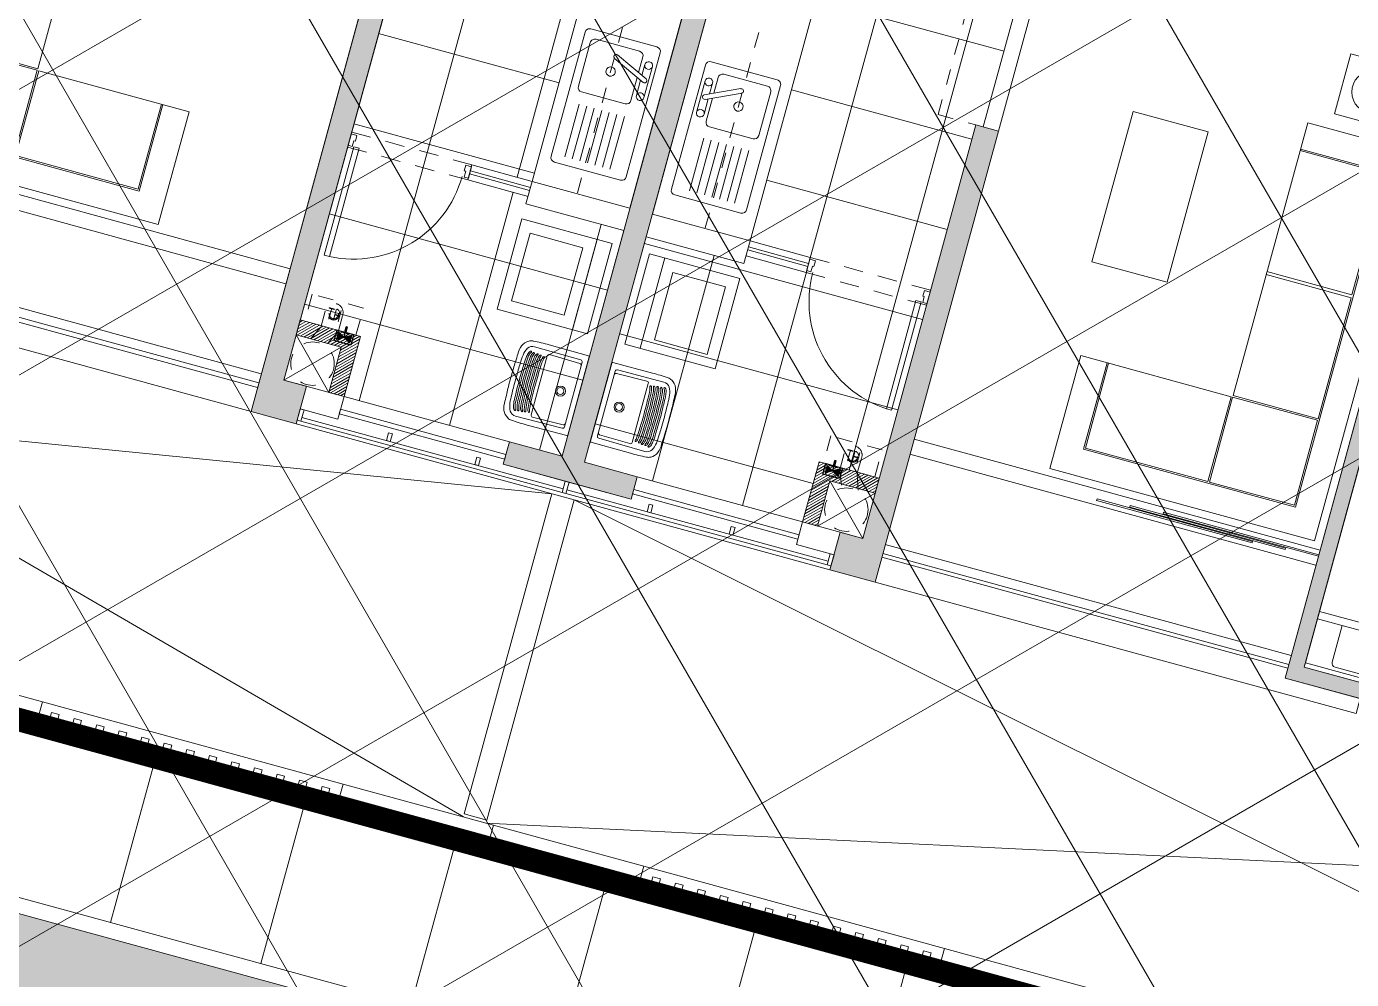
# Model space of a CAD drawing. Header units: inches. Extents: x 0 to 766, y -245 to 236.
# Drawn here: x 220.03 to 228.53, y 25.47 to 31.59 of the extents above; entities that cross this region are included whole.
import ezdxf
from ezdxf.enums import TextEntityAlignment as Align

# ---------------------------------------------------------------- set-up
doc = ezdxf.new("R2010")
doc.units = ezdxf.units.IN
doc.header["$MEASUREMENT"] = 0
for name, pattern in [('ACAD_ISO13W100', [36, 12, -3, 12, -3, 0, -3, 0, -3]), ('CONTINUA', [0]), ('DASHED2', [0.375, 0.25, -0.125]), ('HIDDEN2', [0.1875, 0.125, -0.0625])]:
    doc.linetypes.add(name, pattern=pattern)
for name, color, linetype, lineweight in [('A-PLACAS', 251, 'Continuous', 9), ('BARANDAS', 251, 'Continuous', 9), ('CELOSIA', 251, 'Continuous', 9), ('COC-LAV', 251, 'Continuous', 9), ('DLP_ETAPAS', 251, 'Continuous', 9), ('DLP_HATCH', 251, 'Continuous', 9), ('Gas', 251, 'G_Larga', 9), ('HATCH', 251, 'Continuous', 9), ('MOBILIARIO', 251, 'Continuous', 9), ('MURO-BAJO', 251, 'Continuous', 9), ('MUROS', 251, 'Continuous', 9), ('PROYECCION', 251, 'DASHED2', 9), ('PROYECCIONES', 251, 'HIDDEN2', 9), ('PUERTAS', 251, 'Continuous', 9), ('TEXTO-INDICACIONES', 251, 'Continuous', 9), ('VEGETACION', 251, 'Continuous', 9), ('VIDRIOS', 251, 'Continuous', 9)]:
    doc.layers.add(name, color=color, linetype=linetype, lineweight=lineweight)
doc.styles.add('AREAS', font='ARIALN.TTF', dxfattribs={"width": 0.8})
doc.styles.get("Standard").update_dxf_attribs({"font": 'arial.ttf'})
doc.linetypes.add('G_Larga', pattern='A,2,-0.01,["G",Standard,S=0.1,R=0,X=0,Y=-0.05],-0.1', length=2.11)

# ---------------------------------------------------------------- blocks, each defined once
blk = doc.blocks.new('CERCO_TORRE-A_01_PISO-2')
at = {"layer": 'VEGETACION'}
h = blk.add_hatch(dxfattribs=at)
h.set_pattern_fill('AR-SAND', color=256, scale=0.001)
h.set_pattern_definition([(37.5, (0, 0), (-0.00160003, 0.048941324), [0, -0.038608, 0, -0.04318, 0, -0.041275]), (7.5, (0, 0), (0.04495233, 0.07168251), [0, -0.020828, 0, -0.034798, 0, -0.013335]), (327.5, (-0.03124, 0), (0.079099237, 0.00014372), [0, -0.0127, 0, -0.04572, 0, -0.05969]), (317.5, (-0.03124, 0), (0.076355645, 0.02229293), [0, -0.00635, 0, -0.029972, 0, -0.03429])])
edge = h.paths.add_edge_path()
edge.add_arc((-49.3924, 17.9199), 1.5, 124.78224, 214.78224)
edge.add_line((-50.6244, 17.0642), (-38.4195, -0.5079))
edge.add_line((-38.4195, -0.5079), (-37.1875, 0.3478))
edge.add_line((-37.1875, 0.3478), (-50.2481, 19.1518))
at = {"layer": 'BARANDAS', "elevation": 0}
for points in [[(-43.2618, 11.3722), (-43.3029, 11.3437), (-43.2744, 11.3026), (-43.2333, 11.3311)], [(-43.1762, 11.249), (-43.2173, 11.2205), (-43.1888, 11.1794), (-43.1477, 11.2079)], [(-43.0907, 11.1258), (-43.1317, 11.0973), (-43.1032, 11.0562), (-43.0622, 11.0847)], [(-43.0051, 11.0026), (-43.0462, 10.9741), (-43.0177, 10.933), (-42.9766, 10.9615)], [(-42.9195, 10.8794), (-42.9606, 10.8509), (-42.9321, 10.8098), (-42.891, 10.8383)], [(-42.834, 10.7562), (-42.875, 10.7277), (-42.8465, 10.6866), (-42.8054, 10.7151)], [(-42.7484, 10.633), (-42.7895, 10.6045), (-42.7609, 10.5634), (-42.7199, 10.5919)], [(-42.6628, 10.5098), (-42.7039, 10.4813), (-42.6754, 10.4402), (-42.6343, 10.4687)], [(-42.5773, 10.3866), (-42.6183, 10.3581), (-42.5898, 10.317), (-42.5487, 10.3455)], [(-42.4917, 10.2634), (-42.5328, 10.2349), (-42.5042, 10.1938), (-42.4632, 10.2223)], [(-42.4061, 10.1402), (-42.4472, 10.1117), (-42.4187, 10.0706), (-42.3776, 10.0991)], [(-42.3206, 10.017), (-42.3616, 9.9885), (-42.3331, 9.9474), (-42.292, 9.9759)], [(-42.235, 9.8938), (-42.276, 9.8653), (-42.2475, 9.8242), (-42.2065, 9.8527)], [(-40.98, 8.0869), (-41.021, 8.0584), (-40.9925, 8.0173), (-40.9515, 8.0458)], [(-40.8944, 7.9637), (-40.9355, 7.9352), (-40.907, 7.8941), (-40.8659, 7.9226)], [(-40.8088, 7.8405), (-40.8499, 7.812), (-40.8214, 7.7709), (-40.7803, 7.7994)], [(-40.7233, 7.7173), (-40.7643, 7.6888), (-40.7358, 7.6477), (-40.6947, 7.6762)], [(-40.6377, 7.5941), (-40.6788, 7.5656), (-40.6502, 7.5245), (-40.6092, 7.553)], [(-40.5521, 7.4709), (-40.5932, 7.4424), (-40.5647, 7.4013), (-40.5236, 7.4298)], [(-40.4666, 7.3477), (-40.5076, 7.3192), (-40.4791, 7.2781), (-40.438, 7.3066)], [(-40.381, 7.2245), (-40.4221, 7.196), (-40.3935, 7.1549), (-40.3525, 7.1834)], [(-40.2954, 7.1013), (-40.3365, 7.0728), (-40.308, 7.0317), (-40.2669, 7.0602)], [(-40.2099, 6.9781), (-40.2509, 6.9496), (-40.2224, 6.9085), (-40.1813, 6.937)], [(-40.1243, 6.8549), (-40.1653, 6.8264), (-40.1368, 6.7853), (-40.0958, 6.8138)], [(-40.0387, 6.7317), (-40.0798, 6.7032), (-40.0513, 6.6621), (-40.0102, 6.6906)], [(-39.9531, 6.6085), (-39.9942, 6.58), (-39.9657, 6.5389), (-39.9246, 6.5674)]]:
    blk.add_lwpolyline(points, close=True, dxfattribs=at)
at = {"layer": 'MURO-BAJO', "color": 251}
for p, q in [((-43.2635, 11.4623, 0), (-42.1226, 9.8196, 0)), ((-43.3867, 11.3767, 0), (-42.2458, 9.7341, 0)), ((-40.9817, 8.177, 0), (-39.8408, 6.5343, 0)), ((-41.1049, 8.0914, 0), (-39.964, 6.4488, 0))]:
    blk.add_line(p, q, dxfattribs=at)
at = {"layer": 'MURO-BAJO', "color": 252}
for p, q in [((-43.8368, 10.0965, 0), (-42.9334, 10.724, 0)), ((-43.2664, 9.2752, 0), (-42.3629, 9.9027, 0)), ((-42.6959, 8.4538, 0), (-41.7925, 9.0813, 0)), ((-42.1255, 7.6325, 0), (-41.222, 8.26, 0)), ((-41.555, 6.8112, 0), (-40.6515, 7.4387, 0)), ((-40.9845, 5.9899, 0), (-40.0811, 6.6174, 0))]:
    blk.add_line(p, q, dxfattribs=at)
at = {"layer": 'MURO-BAJO', "color": 4, "elevation": 0}
blk.add_lwpolyline([(-50.2481, 19.1518), (-36.56, -0.5557), (-37.792, -1.4114, 0.245706), (-35.328, -2.7), (-35.328, -1.2), (3, -1.2)], format="xyb", dxfattribs=at)
at = {"layer": 'MURO-BAJO', "color": 252, "elevation": 0}
blk.add_lwpolyline([(-50.1659, 19.2089), (-36.4209, -0.5808), (-37.6514, -1.4355, 0.227495), (-35.428, -2.5983), (-35.428, -1.1), (3, -1.1)], format="xyb", dxfattribs=at)
at = {"layer": 'MUROS', "color": 251}
blk.add_line((-41.6753, 8.9128, 0), (-41.5522, 8.9983, 0), dxfattribs=at)
at = {"layer": 'MUROS', "color": 3, "elevation": 0}
for points in [[(-44.4045, 13.105), (-43.2635, 11.4623), (-43.3867, 11.3767), (-44.5277, 13.0194)], [(-42.1226, 9.8196), (-40.9817, 8.177), (-41.1049, 8.0914), (-42.2458, 9.7341)], [(-39.8408, 6.5343), (-38.6999, 4.8917), (-38.8231, 4.8061), (-39.964, 6.4488)]]:
    blk.add_lwpolyline(points, close=True, dxfattribs=at)
at = {"layer": 'MUROS', "color": 3}
blk.add_lwpolyline([(-39.8148, 10.2658), (-41.5643, 9.0508), (-41.6498, 9.174), (-39.9004, 10.389)], dxfattribs=at)
at = {"layer": 'PROYECCION', "linetype": 'Continuous', "ltscale": 0.5}
for p, q in [((-39.9004, 10.389), (-48.8826, 19.5524, 0)), ((-35.4065, 0.15, 0), (-39.8148, 10.2658)), ((-41.5807, 9.0394), (-33.952, 2.0001, 0))]:
    blk.add_line(p, q, dxfattribs=at)
blk.add_lwpolyline([(-45.6383, 21.8057), (-45.1658, 18.8465), (-41.6663, 9.1626)], dxfattribs=at)
blk = doc.blocks.new('P-80 MARCO 3.5x1.5')
at = {"layer": 'PUERTAS'}
for p, q in [((0.038, 0.0762), (0.038, 0.7962)), ((0.038, 0.7962), (0.073, 0.7962)), ((0.073, 0.7962), (0.073, 0.0762)), ((0.038, 0.0762), (0.073, 0.0762))]:
    blk.add_line(p, q, dxfattribs=at)
at = {"layer": 'PUERTAS', "linetype": 'Continuous'}
for p, q in [((0, 0), (0, 0.0762)), ((0, 0.0762), (0.028, 0.0762)), ((0, 0), (0.038, 0)), ((0.028, 0.0762), (0.028, 0.0382)), ((0.028, 0.0382), (0.038, 0.0382)), ((0.038, 0.0382), (0.038, 0)), ((0.762, 0.0382), (0.762, 0)), ((0.772, 0.0382), (0.762, 0.0382)), ((0.8, 0), (0.762, 0)), ((0.8, 0.0762), (0.772, 0.0762)), ((0.772, 0.0762), (0.772, 0.0382)), ((0.8, 0), (0.8, 0.0762))]:
    blk.add_line(p, q, dxfattribs=at)
at = {"layer": 'PUERTAS', "color": 7, "linetype": 'Continuous'}
blk.add_arc((0.0365, 0.0755), 0.7216, 0.05198, 87.09685, dxfattribs=at)
blk = doc.blocks.new('LAV_SEC')
at = {"layer": 'COC-LAV', "color": 7}
blk.add_line((0, -0.1), (-0.6, -0.1), dxfattribs=at)
at = {"layer": 'COC-LAV'}
blk.add_lwpolyline([(0, -0.6), (-0.6, -0.6), (-0.6, 0), (0, 0)], close=True, dxfattribs=at)
at = {"layer": 'COC-LAV', "color": 7}
blk.add_lwpolyline([(-0.075, -0.175), (-0.525, -0.175), (-0.525, -0.525), (-0.075, -0.525)], close=True, dxfattribs=at)
blk = doc.blocks.new('LAV. AMAZONAS')
at = {"layer": 'COC-LAV'}
for p, q in [((0.26, 0), (-0.26, 0)), ((-0.265, -0.005), (-0.2669, -0.2686)), ((-0.2271, -0.0469), (-0.2308, -0.3547)), ((0.2151, -0.035), (-0.2151, -0.035)), ((-0.208, -0.2488), (-0.2042, -0.0468)), ((0.208, -0.2488), (0.2042, -0.0468)), ((0.2271, -0.0469), (0.2308, -0.3547)), ((0.265, -0.005), (0.2669, -0.2686)), ((0, -0.261), (-0.196, -0.261)), ((0, -0.261), (0.196, -0.261))]:
    blk.add_line(p, q, dxfattribs=at)
at = {"layer": 'COC-LAV', "color": 7}
for points in [[(-0.0001, -0.334, -0.004924), (-0.06, -0.3335, -0.005443), (-0.1041, -0.3321, -0.041272), (-0.157, -0.329, -0.078711), (-0.1799, -0.3243, -0.062731), (-0.1859, -0.3211, -0.37117)], [(-0.0001, -0.345, -0.004924), (-0.06, -0.3445, -0.005443), (-0.1041, -0.3431, -0.041272), (-0.157, -0.34, -0.078711), (-0.1799, -0.3353, -0.054156), (-0.1851, -0.3326, -0.37117)], [(-0.0001, -0.321, -0.004924), (-0.06, -0.3205, -0.005443), (-0.1041, -0.3191, -0.041272), (-0.157, -0.316, -0.068069), (-0.1833, -0.3101, -0.158546)], [(-0.0001, -0.31, -0.004924), (-0.06, -0.3095, -0.005443), (-0.1041, -0.3081, -0.041272), (-0.157, -0.305, -0.066903), (-0.1829, -0.2992, -0.004021)], [(-0.0001, -0.286, -0.004924), (-0.06, -0.2855, -0.005443), (-0.1041, -0.2841, -0.041272), (-0.157, -0.281, -0.059773), (-0.1802, -0.2762, -0.37117)], [(-0.0001, -0.297, -0.004924), (-0.06, -0.2965, -0.005443), (-0.1041, -0.2951, -0.041272), (-0.157, -0.292, -0.045554), (-0.1778, -0.2875)], [(0.0001, -0.286, 0.004924), (0.06, -0.2855, 0.005443), (0.1041, -0.2841, 0.041272), (0.157, -0.281, 0.059773), (0.1802, -0.2762, 0.37117)], [(0.0001, -0.297, 0.004924), (0.06, -0.2965, 0.005443), (0.1041, -0.2951, 0.041272), (0.157, -0.292, 0.045554), (0.1778, -0.2875)], [(0.0001, -0.31, 0.004924), (0.06, -0.3095, 0.005443), (0.1041, -0.3081, 0.041272), (0.157, -0.305, 0.066903), (0.1829, -0.2992, 0.004021)], [(0.0001, -0.321, 0.004924), (0.06, -0.3205, 0.005443), (0.1041, -0.3191, 0.041272), (0.157, -0.316, 0.068069), (0.1833, -0.3101, 0.158546)], [(0.0001, -0.334, 0.004924), (0.06, -0.3335, 0.005443), (0.1041, -0.3321, 0.041272), (0.157, -0.329, 0.078711), (0.1799, -0.3243, 0.062731), (0.1859, -0.3211, 0.37117)], [(0.0001, -0.345, 0.004924), (0.06, -0.3445, 0.005443), (0.1041, -0.3431, 0.041272), (0.157, -0.34, 0.078711), (0.1799, -0.3353, 0.054156), (0.1851, -0.3326, 0.37117)], [(-0.0001, -0.393, -0.004924), (-0.06, -0.3925, -0.005443), (-0.1041, -0.3911, -0.041272), (-0.157, -0.388, -0.064512), (-0.1851, -0.3816, -0.157603), (-0.1966, -0.3724)], [(-0.0001, -0.369, -0.004924), (-0.06, -0.3685, -0.005443), (-0.1041, -0.3671, -0.041272), (-0.157, -0.364, -0.068174), (-0.1834, -0.358, -0.157546), (-0.1925, -0.3517, -0.375783)], [(-0.0001, -0.382, -0.004924), (-0.06, -0.3815, -0.005443), (-0.1041, -0.3801, -0.041272), (-0.157, -0.377, -0.068174), (-0.1834, -0.371, -0.088848), (-0.1902, -0.3667, -0.37117)], [(-0.0001, -0.358, -0.004924), (-0.06, -0.3575, -0.005443), (-0.1041, -0.3561, -0.041272), (-0.157, -0.353, -0.068174), (-0.1834, -0.347, -0.012686), (-0.1882, -0.3447)], [(0.0001, -0.358, 0.004924), (0.06, -0.3575, 0.005443), (0.1041, -0.3561, 0.041272), (0.157, -0.353, 0.068174), (0.1834, -0.347, 0.012686), (0.1882, -0.3447)], [(0.0001, -0.369, 0.004924), (0.06, -0.3685, 0.005443), (0.1041, -0.3671, 0.041272), (0.157, -0.364, 0.068174), (0.1834, -0.358, 0.157546), (0.1925, -0.3517, 0.375783)], [(0.0001, -0.382, 0.004924), (0.06, -0.3815, 0.005443), (0.1041, -0.3801, 0.041272), (0.157, -0.377, 0.068174), (0.1834, -0.371, 0.088848), (0.1902, -0.3667, 0.37117)], [(0.0001, -0.393, 0.004924), (0.06, -0.3925, 0.005443), (0.1041, -0.3911, 0.041272), (0.157, -0.388, 0.064512), (0.1851, -0.3816, 0.157603), (0.1966, -0.3724)]]:
    blk.add_lwpolyline(points, format="xyb", dxfattribs=at)
at = {"layer": 'COC-LAV'}
for points in [[(0, -0.417, -0.004925), (-0.0604, -0.4165, -0.00535), (-0.1043, -0.4151, -0.04023), (-0.1597, -0.4119, -0.10491), (-0.2087, -0.3967, -0.253945), (-0.2308, -0.3547, -0.253945)], [(0, -0.417, 0.004925), (0.0604, -0.4165, 0.00535), (0.1043, -0.4151, 0.04023), (0.1597, -0.4119, 0.10491), (0.2087, -0.3967, 0.253945), (0.2308, -0.3547, 0.253945)], [(-0.0611, -0.4495, 0.004927), (0, -0.45, 0.004927), (0.0611, -0.4495, 0.004927)]]:
    blk.add_lwpolyline(points, format="xyb", dxfattribs=at)
for radius in [0.0325, 0.0225]:
    blk.add_circle((0, -0.12), radius, dxfattribs=at)
for centre, radius, start, end in [((-0.26, -0.005), 0.005, 90, 179.5983), ((0.26, -0.005), 0.005, 0.4017, 90), ((-0.2151, -0.047), 0.012, 90, 179.31987), ((-0.1922, -0.047), 0.012, 90, 178.92487), ((0.1922, -0.047), 0.012, 1.07513, 90), ((0.2151, -0.047), 0.012, 0.68013, 90), ((-0.196, -0.249), 0.012, 178.92487, 270), ((0.196, -0.249), 0.012, 270, 1.07513), ((1.0777, -0.2806), 1.3446, 179.48777, 183.97336), ((-1.0777, -0.2806), 1.3446, 356.02664, 0.51223), ((-0.2016, -0.3694), 0.0623, 183.97336, 209.88729), ((-0.1812, -0.3586), 0.0853, 209.37985, 246.45279), ((0.1812, -0.3586), 0.0853, 293.54721, 330.62015), ((0.2016, -0.3694), 0.0623, 330.11271, 356.02664), ((-0.165, -0.3061), 0.14, 248.94145, 273.2067), ((-0.1653, -1.2669), 0.821, 85.83353, 89.43183), ((-0.0188, 1.6329), 2.0828, 267.61129, 268.83808), ((0.0188, 1.6329), 2.0828, 271.16192, 272.38871), ((0.1653, -1.2669), 0.821, 90.56817, 94.16647), ((0.165, -0.3061), 0.14, 266.7933, 291.05855)]:
    blk.add_arc(centre, radius, start, end, dxfattribs=at)
at = {"layer": 'COC-LAV', "color": 7}
for centre, radius, start, end in [((-0.1843, -0.3232), 0.00817, 170.88837, 211.77597), ((-0.189, -0.3225), 0.00344, 23.66237, 170.88837), ((-0.1807, -0.321), 0.0124, 211.77597, 249.26327), ((-0.1848, -0.3029), 0.00409, 62.49072, 198.72203), ((-0.1792, -0.3009), 0.01, 198.72203, 245.46816), ((-0.1812, -0.2801), 0.00402, 67.2152, 203.94922), ((-0.1728, -0.2741), 0.0143, 212.14535, 249.2708), ((0.1728, -0.2741), 0.0143, 290.7292, 327.85465), ((0.1812, -0.2801), 0.00402, 336.05078, 112.7848), ((0.1848, -0.3029), 0.00409, 341.27797, 117.50928), ((0.1792, -0.3009), 0.01, 294.53184, 341.27797), ((0.1807, -0.321), 0.0124, 290.73673, 328.22403), ((0.189, -0.3225), 0.00344, 9.11163, 156.33763), ((0.1843, -0.3232), 0.00817, 328.22403, 9.11163), ((-0.1935, -0.3694), 0.00427, 39.87924, 224.31503), ((-0.1898, -0.3485), 0.00418, 67.18441, 229.44378), ((0.1898, -0.3485), 0.00418, 310.55622, 112.81559), ((0.1935, -0.3694), 0.00427, 315.68497, 140.12076)]:
    blk.add_arc(centre, radius, start, end, dxfattribs=at)
blk = doc.blocks.new('A$C7F1F7E1E')
for p, q in [((0, 0.03), (0, 0.8557)), ((0.47, 0.8857), (0.03, 0.8857)), ((0.5, 0.03), (0.5, 0.8557)), ((0.1, 0.2226), (0.1, 0.3757)), ((0.42, 0.4057), (0.13, 0.4057)), ((0.45, 0.0857), (0.45, 0.3757)), ((0.025, 0.3291), (0.025, 0.1291)), ((0.075, 0.2341), (0.075, 0.336)), ((0.0437, 0.2155), (0.2605, 0.1158)), ((0.0563, 0.2427), (0.2745, 0.1424)), ((0.075, 0.2011), (0.075, 0.1291)), ((0.1, 0.0857), (0.1, 0.1896)), ((0.03, 0), (0.47, 0)), ((0.42, 0.0557), (0.13, 0.0557))]:
    blk.add_line(p, q)
at = {"color": 7}
for p, q in [((0.1139, 0.4857), (0.1139, 0.8357)), ((0.1644, 0.4857), (0.1644, 0.8357)), ((0.2144, 0.4857), (0.2144, 0.8357)), ((0.2644, 0.4857), (0.2644, 0.8357)), ((0.3144, 0.4857), (0.3144, 0.8357)), ((0.3644, 0.4857), (0.3644, 0.8357)), ((0.4144, 0.4857), (0.4144, 0.8357))]:
    blk.add_line(p, q, dxfattribs=at)
for centre, major_axis, start_param, end_param in [((0.03, 0.8557), (-0.0212, 0.0212), -0.785398, 0.785398), ((0.47, 0.8557), (-0.0212, 0.0212), -2.356194, -0.785398), ((0.13, 0.3757), (-0.0212, 0.0212), -0.785398, 0.785398), ((0.42, 0.3757), (-0.0212, 0.0212), -2.356194, -0.785398), ((0.05, 0.2291), (0.0106, 0.0106), 0.354541, 3.496133), ((0.13, 0.0857), (-0.0212, 0.0212), 0.785398, 2.356194), ((0.2662, 0.1299), (0.0106, 0.0106), -2.738452, 0.356745), ((0.42, 0.0857), (-0.0212, 0.0212), 2.356194, 3.926991), ((0.03, 0.03), (-0.0212, 0.0212), 0.785398, 2.356194), ((0.47, 0.03), (-0.0212, 0.0212), 2.356194, 3.926991)]:
    blk.add_ellipse(centre, major_axis=major_axis, ratio=1, start_param=start_param, end_param=end_param)
for centre, major_axis in [((0.05, 0.336), (-0.0177, 0.0177)), ((0.275, 0.2307), (-0.0212, 0.0212)), ((0.05, 0.1291), (-0.0177, 0.0177))]:
    blk.add_ellipse(centre, major_axis=major_axis, ratio=1)
blk = doc.blocks.new('TERMA_SOLE-10L')
at = {"layer": 'COC-LAV', "color": 2, "linetype": 'HIDDEN2', "ltscale": 0.3}
blk.add_lwpolyline([(-0.17, 0), (-0.17, -0.18), (0.17, -0.18), (0.17, 0)], close=True, dxfattribs=at)
at = {"layer": 'TEXTO-INDICACIONES', "style": 'AREAS', "width": 0.8}
blk.add_text('TH', height=0.07528, dxfattribs=at).set_placement((0, -0.09, 0), align=Align.MIDDLE_CENTER)
blk = doc.blocks.new('A$C2A08204E')
for p, q in [((0, 0), (0, 1.76)), ((0, 1.76), (2.575, 1.76)), ((2.575, 1.76), (2.575, 1.01)), ((0.175, 0.175), (0.175, 1.585)), ((0.175, 1.585), (2.4, 1.585)), ((0.185, 1.575), (0.75, 1.575)), ((0.185, 1.01), (0.185, 1.575)), ((0.75, 1.01), (0.75, 1.575)), ((0.76, 1.575), (1.565, 1.575)), ((0.76, 1.01), (0.76, 1.575)), ((1.565, 1.575), (1.565, 1.01)), ((1.585, 1.575), (2.39, 1.575)), ((1.585, 1.01), (1.585, 1.575)), ((2.39, 1.575), (2.39, 1.01)), ((2.4, 1.01), (2.4, 1.585)), ((0.185, 1.01), (0.75, 1.01)), ((0.185, 0.185), (0.185, 1)), ((0.75, 1), (0.185, 1)), ((0.75, 1), (0.75, 0)), ((2.575, 1.01), (0.76, 1.01)), ((0.75, 0.175), (0.175, 0.175)), ((0.75, 0.185), (0.185, 0.185)), ((0.75, 0), (0, 0))]:
    blk.add_line(p, q)
blk = doc.blocks.new('A$C63D03590')
at = {"layer": 'Gas', "linetype": 'Continuous', "lineweight": 0, "true_color": 0xa87e00}
for points in [[(0.007, -0.059), (0.007, 0), (-0.008, 0), (-0.008, -0.059)], [(0.073, -0.073), (0.073, -0.157), (-0.073, -0.073), (-0.073, -0.157)], [(0.037, -0.059), (-0.038, -0.059), (-0.038, -0.066), (0.037, -0.066)]]:
    blk.add_hatch(color=44, dxfattribs=at).paths.add_polyline_path(points)
at = {"color": 44, "true_color": 0xa87e00}
for p, q in [((0.007, 0), (-0.008, 0)), ((-0.008, -0.059), (-0.008, 0)), ((0.007, -0.059), (0.007, 0)), ((-0.073, -0.073), (-0.073, -0.157)), ((0.073, -0.073), (-0.073, -0.157)), ((-0.073, -0.073), (0.073, -0.157)), ((-0.038, -0.059), (0.037, -0.059)), ((-0.038, -0.066), (-0.038, -0.059)), ((-0.038, -0.066), (0.037, -0.066)), ((0, -0.115), (0, -0.066)), ((0.037, -0.066), (0.037, -0.059)), ((0.073, -0.157), (0.073, -0.073))]:
    blk.add_line(p, q, dxfattribs=at)
at = {"color": 44, "linetype": 'CONTINUA', "lineweight": 30, "ltscale": 10, "true_color": 0xa87e00}
blk.add_line((0, -0.115), (0, -0.066), dxfattribs=at)
at = {"color": 44, "linetype": 'CONTINUA', "lineweight": 20, "ltscale": 10, "true_color": 0xa87e00}
for points in [[(-0.038, -0.059), (-0.038, -0.066), (0.037, -0.066), (0.037, -0.059), (0.007, -0.059), (0.007, 0), (-0.008, 0), (-0.008, -0.059), (-0.038, -0.059)], [(-0.073, -0.073), (0.073, -0.157), (0.073, -0.073), (-0.073, -0.157), (-0.073, -0.073)]]:
    blk.add_lwpolyline(points, dxfattribs=at)
at = {"color": 44, "linetype": 'CONTINUA', "lineweight": 20, "true_color": 0xa87e00}
blk.add_lwpolyline([(0.037, -0.059), (-0.038, -0.059), (-0.038, -0.066), (0.037, -0.066)], close=True, dxfattribs=at)
blk = doc.blocks.new('VELADOR')
blk.add_lwpolyline([(0, 0.4), (0, 0), (0.4, 0), (0.4, 0.4)], close=True)
blk.add_circle((0.2, 0.2), 0.1344)
blk = doc.blocks.new('1 PLAZA')
for p, q in [((-0.45, 0), (0.45, 0)), ((-0.45, 0), (-0.45, -0.2551)), ((0.45, 0), (0.45, -0.2551)), ((-0.2859, -0.3221), (-0.2859, -0.0781)), ((-0.2592, -0.0513), (0.2619, -0.0513)), ((0.2887, -0.0781), (0.2887, -0.3415)), ((-0.45, -0.3221), (0.1356, -0.3221)), ((0.45, -0.6318), (0.1356, -0.3221)), ((0.1356, -0.3221), (0.1356, -0.6318)), ((0.1356, -0.371), (-0.45, -0.371)), ((0.2619, -0.3683), (0.1825, -0.3683)), ((0.1356, -0.6318), (0.45, -0.6318))]:
    blk.add_line(p, q)
blk.add_lwpolyline([(-0.45, -1.9), (-0.45, -0.0287), (0.45, -0.0287), (0.45, -1.9)], close=True)
for centre, start, end in [((-0.2592, -0.0781), 90, 180), ((0.2619, -0.0781), 0, 90), ((0.2619, -0.3415), 270, 0)]:
    blk.add_arc(centre, 0.0267, start, end)
blk = doc.blocks.new('ESTRUCTURAS_PISO-1')
at = {"layer": 'HATCH'}
h = blk.add_hatch(color=256, dxfattribs=at)
h.dxf.hatch_style = 1
h.paths.add_polyline_path([(0.15, 19.45), (0.15, 14.6), (0, 14.6), (0, 19.45)])
h.paths.add_polyline_path([(0.15, 25.95), (-5.75, 25.95), (-5.75, 24.9), (-5.6, 24.9), (-5.6, 25.8), (0, 25.8), (0, 20.55), (-1.4, 20.55), (-1.4, 20.45), (0, 20.45), (0, 19.5), (1.8, 19.5), (1.8, 20.15), (1.7, 20.15), (1.7, 19.65), (0.15, 19.65)])
h.paths.add_polyline_path([(-2.4, 21.4), (-2.3, 21.4), (-2.3, 23.1), (-5.75, 23.1), (-5.75, 21.8), (-5.65, 21.8), (-5.65, 23), (-2.4, 23)], flags=17)
h.paths.add_polyline_path([(-5.75, 20.45), (-2.3, 20.45), (-2.3, 20.6), (-5.75, 20.6)], flags=17)
h.paths.add_polyline_path([(-6.25, 17.5), (-6.25, 17.75), (-5, 17.75), (-5, 17.5)])
h.paths.add_polyline_path([(1.15, 15.1), (1.05, 15.1), (1.05, 13.1), (0.15, 13.1), (0.15, 13.7), (0, 13.7), (0, 13.025), (0, 12.35), (0.15, 12.35), (0.15, 12.95), (1.05, 12.95), (1.05, 10.95), (1.15, 10.95), (1.15, 12.95), (6.4, 12.95), (6.4, 12.6), (6.55, 12.6), (6.55, 13.025), (6.55, 13.45), (6.4, 13.45), (6.4, 13.1), (1.15, 13.1)])
h.paths.add_polyline_path([(0.15, 6.5), (0.15, 11.45), (0, 11.45), (0, 6.6), (-1.45, 6.6), (-1.45, 7.05), (-4.1, 7.05), (-4.1, 6.9), (-1.6, 6.9), (-1.6, 6.45), (0, 6.45), (0, 1.15), (-0.9, 1.15), (-0.9, 1), (0, 1), (0, 0), (4.6, 0), (4.6, 0.15), (0.15, 0.15), (0.15, 6.35), (1.8, 6.35), (1.8, 6.5)])
h.paths.add_polyline_path([(2.7, 5.55), (6.15, 5.55), (6.15, 5.65), (2.7, 5.65)])
h.paths.add_polyline_path([(2.7, 6.45), (2.8, 6.45), (2.8, 8.15), (6.05, 8.15), (6.05, 6.85), (6.15, 6.85), (6.15, 8.25), (2.7, 8.25)])
h.paths.add_polyline_path([(2.8, 3.05), (6.05, 3.05), (6.05, 4.35), (6.15, 4.35), (6.15, 2.9), (2.7, 2.9), (2.7, 4.75), (2.8, 4.75)])
h.paths.add_polyline_path([(-8.4, 9.4), (-8.4, 9.3), (-6.65, 9.3), (-6.65, 8.4), (-7.25, 8.4), (-7.25, 8.25), (-6.5, 8.25), (-6.5, 15.55), (-4, 15.55), (-4, 8.25), (-1.9, 8.25), (-1.9, 8.4), (-3.85, 8.4), (-3.85, 12.1), (-1.2, 12.1), (-1.2, 12.25), (-3.85, 12.25), (-3.85, 13.85), (-1.2, 13.85), (-1.2, 14), (-3.85, 14), (-3.85, 15.7), (-6.65, 15.7), (-6.65, 9.4)])
h.paths.add_polyline_path([(-10.9, 0.4), (-10.75, 0.4), (-10.75, 3.5), (-10.6, 3.5), (-10.6, 0.2), (-10.9, 0.2)])
h.paths.add_polyline_path([(-6.15, 5.25), (-6.3, 5.25), (-6.3, 6.9), (-11.1, 6.9), (-11.1, 7.05), (-4.75, 7.05), (-4.75, 6.9), (-6.15, 6.9)])
h.paths.add_polyline_path([(-12, 6.9), (-12.6, 6.9), (-12.6, 6), (-10.6, 6), (-10.6, 5.9), (-12.6, 5.9), (-12.6, 0.4), (-12.45, 0.4), (-12.45, 0.2), (-12.6, 0.2), (-12.75, 0.2), (-12.75, 6.9), (-14.95, 6.9), (-14.95, 7.05), (-12.6, 7.05), (-12, 7.05)])
h.paths.add_polyline_path([(-6.2, 4.25), (-7.8, 4.25), (-7.8, 0.8), (-6.6, 0.8), (-6.6, 0.7), (-7.9, 0.7), (-7.9, 4.35), (-6.2, 4.35)])
h.paths.add_polyline_path([(-5.3, 4.35), (-5.3, 0.7), (-5.4, 0.7), (-5.4, 4.35)])
h.paths.add_polyline_path([(-2.8, 4.25), (-4.5, 4.25), (-4.5, 4.35), (-2.7, 4.35), (-2.7, 0.7), (-4.1, 0.7), (-4.1, 0.8), (-2.8, 0.8)])
h.paths.add_polyline_path([(-8.1, 14.9), (-8.4, 14.9), (-8.4, 11.8), (-8.25, 11.8), (-8.25, 14.7), (-8.1, 14.7)])
h.paths.add_polyline_path([(-16.3, 11.05), (-14.6, 11.05), (-14.6, 10.95), (-16.4, 10.95), (-16.4, 14.4), (-15, 14.4), (-15, 14.3), (-16.3, 14.3)])
h.paths.add_polyline_path([(-12.8, 10.05), (-12.8, 8.4), (-8.15, 8.4), (-8.15, 8.25), (-14.35, 8.25), (-14.35, 8.4), (-12.95, 8.4), (-12.95, 10.05)])
h.paths.add_polyline_path([(-13.7, 10.95), (-13.7, 14.4), (-13.8, 14.4), (-13.8, 10.95)])
h.paths.add_polyline_path([(-19.1, 8.4), (-19.1, 13.15), (-18.2, 13.15), (-18.2, 13.3), (-19.25, 13.3), (-19.25, 8.25), (-15, 8.25), (-15, 8.4)])
h.paths.add_polyline_path([(-11.2, 11.05), (-11.2, 14.3), (-12.45, 14.3), (-12.45, 14.4), (-11.1, 14.4), (-11.1, 10.95), (-12.9, 10.95), (-12.9, 11.05)])
h.paths.add_polyline_path([(-19.1, 0.85), (-17.8, 0.85), (-17.8, 0.7), (-19.25, 0.7), (-19.25, 7.05), (-17.65, 7.05), (-17.65, 6.9), (-19.1, 6.9), (-19.1, 4.6), (-16.9, 4.6), (-16.9, 4.5), (-19.1, 4.5)])
h.paths.add_polyline_path([(-16, 0.7), (-15.85, 0.7), (-15.85, 4.5), (-16, 4.5)])
h.paths.add_polyline_path([(-23.7117, 4.695), (-26.8328, 2.5272), (-26.7757, 2.4451), (-23.6547, 4.6128)])
h.paths.add_polyline_path([(-26.5244, 11.8122), (-27.6653, 13.4548), (-27.5421, 13.5404), (-26.4012, 11.8978), (-25.7851, 12.3256), (-25.3573, 11.7096), (-25.4805, 11.6241), (-25.8228, 12.1169), (-26.562, 11.6034), (-25.4211, 9.9608), (-25.5032, 9.9037), (-26.6441, 11.5464), (-30.8739, 8.6085), (-30.6743, 8.321), (-30.7975, 8.2355), (-31.2824, 8.9336), (-31.1592, 9.0192), (-30.9595, 8.7317)])
h.paths.add_polyline_path([(-22.35, 2.3), (-22.95, 2.3), (-22.95, 2.3712), (-23.7733, 3.5565), (-23.1983, 3.9558), (-23.1413, 3.8737), (-23.6341, 3.5314), (-22.8483, 2.4), (-22.25, 2.4), (-22.25, 0.2), (-22.95, 0.2), (-22.95, 0.3), (-22.35, 0.3)])
h.paths.add_polyline_path([(-25.968, 1.5451), (-26.0912, 1.4595), (-25.2164, 0.2), (-24.15, 0.2), (-24.15, 0.35), (-25.1379, 0.35)])
h.paths.add_polyline_path([(-24.2502, 5.295), (-25.22, 6.6912), (-28.1768, 4.6376), (-27.4352, 3.5699), (-27.5173, 3.5128), (-28.316, 4.6627), (-25.1949, 6.8304), (-24.1681, 5.352)])
h.paths.add_polyline_path([(-19.4, 0.7), (-20.45, 0.7), (-20.45, 0.85), (-19.55, 0.85), (-19.55, 6.9), (-20.8, 6.9), (-20.8, 7.05), (-19.4, 7.05)])
h.paths.add_polyline_path([(-24.9671, 10.8849), (-23.1416, 8.2566), (-24.4558, 7.3438), (-24.3987, 7.2617), (-23.2488, 8.0604), (-22.4428, 6.9), (-21.2, 6.9), (-21.2, 7.05), (-22.3644, 7.05), (-23.0971, 8.1049), (-22.9328, 8.219), (-24.8439, 10.9704)])
h.paths.add_polyline_path([(-29.6365, 12.0857), (-29.5509, 11.9625), (-32.0149, 10.2512), (-31.9293, 10.128), (-32.1346, 9.9854), (-32.3058, 10.2318)])
h.paths.add_polyline_path([(-36.7796, 20.0913), (-32.9194, 22.7724), (-33.0049, 22.8956), (-36.9884, 20.1289), (-36.3894, 19.2665), (-36.2662, 19.3521)])
h.paths.add_polyline_path([(-33.4575, 18.9895), (-32.4877, 17.5933), (-32.4056, 17.6503), (-33.4324, 19.1287), (-36.4303, 17.0465), (-35.6316, 15.8967), (-35.5495, 15.9537), (-36.2911, 17.0214)])
h.paths.add_polyline_path([(-31.9492, 16.9933), (-34.9471, 14.9111), (-34.89, 14.8289), (-31.8922, 16.9111)])
h.paths.add_polyline_path([(-33.4103, 12.8737), (-34.1233, 13.9004), (-34.2055, 13.8434), (-33.4354, 12.7346), (-30.4375, 14.8167), (-31.4358, 16.2541), (-31.518, 16.197), (-30.5767, 14.8418)])
h.paths.add_polyline_path([(-26.3945, 13.7287), (-26.5177, 13.6432), (-29.2559, 17.5855), (-29.1327, 17.6711)])
h.paths.add_polyline_path([(6.4, 14.95), (3.55, 14.95), (3.55, 15.1), (6.65, 15.1), (6.65, 14.8), (6.4, 14.8)])
h.paths.add_polyline_path([(2.7, 20.4), (6.15, 20.4), (6.15, 20.5), (2.7, 20.5)])
h.paths.add_polyline_path([(6.15, 17.8), (6.15, 19.2), (6.05, 19.2), (6.05, 17.9), (2.8, 17.9), (2.8, 19.6), (2.7, 19.6), (2.7, 17.8)])
h.paths.add_polyline_path([(5.05, 25.95), (0.2, 25.95), (0.2, 25.8), (4.9, 25.8), (4.9, 24.9), (5.05, 24.9)])
h.paths.add_polyline_path([(2.7, 23.1), (2.7, 21.3), (2.8, 21.3), (2.8, 23), (6.05, 23), (6.05, 21.7), (6.15, 21.7), (6.15, 23.1)])
h.paths.add_polyline_path([(-23.7523, 12.6418), (-22.0124, 10.1367), (-22.5463, 9.7659), (-22.6318, 9.8892), (-22.2212, 10.1744), (-23.8755, 12.5562), (-24.2862, 12.271), (-25.7123, 14.3243), (-25.5891, 14.4099), (-24.2485, 12.4797), (-23.2219, 13.1928), (-24.5054, 15.0408), (-24.9161, 14.7556), (-24.9731, 14.8377), (-24.4393, 15.2085), (-23.0987, 13.2784), (-18.7867, 16.2733), (-18.8723, 16.3965), (-18.708, 16.5106), (-18.5369, 16.2642)])
h.paths.add_polyline_path([(-20.0417, 18.0802), (-19.9562, 17.957), (-19.7919, 18.0711), (-19.963, 18.3175), (-22.4681, 16.5776), (-22.3825, 16.4544)])
h.paths.add_polyline_path([(-29.1612, 17.7122), (-30.6396, 16.6853), (-30.7252, 16.8085), (-29.37, 17.7498), (-32.9639, 22.9242), (-27.5431, 26.6892), (-26.8015, 25.6215), (-26.9247, 25.5359), (-27.5807, 26.4804), (-32.7551, 22.8865), (-29.8457, 18.6978), (-28.4906, 19.639), (-28.4335, 19.5569), (-29.7887, 18.6156)])
h.paths.add_polyline_path([(-27.4947, 19.7828), (-27.4376, 19.7007), (-24.5219, 21.7258), (-24.579, 21.808)])
h.paths.add_polyline_path([(-27.8689, 20.4969), (-27.951, 20.4399), (-28.9779, 21.9183), (-25.7747, 24.1431), (-25.7176, 24.0609), (-26.0051, 23.8613), (-25.2635, 22.7936), (-25.3456, 22.7365), (-26.0872, 23.8042), (-28.8387, 21.8932)])
h.paths.add_polyline_path([(-26.9812, 19.0436), (-26.0115, 17.6474), (-23.0958, 19.6725), (-23.8374, 20.7402), (-23.9195, 20.6832), (-23.2349, 19.6976), (-25.9864, 17.7866), (-26.8991, 19.1007)])
h.paths.add_polyline_path([(6.4, 11.25), (6.4, 11.1), (3.55, 11.1), (3.55, 10.95), (6.65, 10.95), (6.65, 11.25)])
edge = h.paths.add_edge_path()
edge.add_line((-29.9383, 6.8232), (-27.4744, 8.5346))
edge.add_line((-27.4744, 8.5346), (-27.5599, 8.6578))
edge.add_line((-27.5599, 8.6578), (-29.8186, 7.089))
edge.add_line((-29.8186, 7.089), (-29.9041, 7.2122))
edge.add_line((-29.9041, 7.2122), (-30.1095, 7.0696))
edge.add_line((-30.1095, 7.0696), (-29.9383, 6.8232))
edge = h.paths.add_edge_path(flags=17)
edge.add_line((-6.65, 15.7), (-6.25, 15.7))
h.paths.add_polyline_path([(-1.45, 15.4), (-1.45, 16.25), (-1.2, 16.25), (-1.2, 15.4)])
h.paths.add_polyline_path([(-2.6, 17.5), (-2.6, 17.75), (-1.5, 17.75), (-1.5, 17.5)])
h.paths.add_polyline_path([(-17.35, 7.05), (-15.85, 7.05), (-15.85, 6.9), (-17.35, 6.9)])
at = {"layer": 'A-PLACAS'}
for p, q in [((-27.5599, 8.6578), (-29.8186, 7.089)), ((-27.5599, 8.6578), (-27.4744, 8.5346)), ((-29.9383, 6.8232), (-27.4744, 8.5346)), ((-29.9041, 7.2122), (-30.1095, 7.0696)), ((-29.9041, 7.2122), (-29.8186, 7.089)), ((-30.1095, 7.0696), (-29.9383, 6.8232))]:
    blk.add_line(p, q, dxfattribs=at)
for points in [[(-26.5244, 11.8122), (-27.6653, 13.4548), (-27.5421, 13.5404), (-26.4012, 11.8978), (-25.7851, 12.3256), (-25.3573, 11.7096), (-25.4805, 11.6241), (-25.8228, 12.1169), (-26.562, 11.6034), (-25.4211, 9.9608), (-25.5032, 9.9037), (-26.6441, 11.5464), (-30.8739, 8.6085), (-30.6743, 8.321), (-30.7975, 8.2355), (-31.2824, 8.9336), (-31.1592, 9.0192), (-30.9595, 8.7317)], [(-29.6365, 12.0857), (-29.5509, 11.9625), (-32.0149, 10.2512), (-31.9293, 10.128), (-32.1346, 9.9854), (-32.3058, 10.2318)], [(-24.2502, 5.295), (-25.22, 6.6912), (-28.1768, 4.6376), (-27.4352, 3.5699), (-27.5173, 3.5128), (-28.316, 4.6627), (-25.1949, 6.8304), (-24.1681, 5.352)]]:
    blk.add_lwpolyline(points, close=True, dxfattribs=at)
blk = doc.blocks.new('TORRE-A_PLAN-GEN')
at = {"layer": 'HATCH'}
h = blk.add_hatch(dxfattribs=at)
h.set_pattern_fill('_USER', color=256, scale=0.6, double=1, pattern_type=0)
h.set_pattern_definition([(360, (12.8, 3.85), (4e-11, 0.6), []), (90, (12.8, 3.85), (-0.6, 4e-11), [])])
h.paths.add_polyline_path([(12.15, 3.05), (12.8, 3.05), (12.8, 3.85), (10.8881, 3.85), (10.8881, 3.822), (10.8501, 3.822), (10.8501, 2.978), (10.8881, 2.978), (10.8881, 2.95), (10.9, 2.95), (10.9, 1.45), (10.95, 1.45), (10.95, 0.0881), (10.988, 0.0881), (10.988, 0.0499), (10.978, 0.0499), (10.978, 0.0119), (10.95, 0.0119), (10.95, -1.15), (11.35, -1.15), (11.35, -1.55), (12.8, -1.55), (12.8, -0.05), (12.15, -0.05), (12.15, 0), (11.75, 0), (11.75, 0.0119), (11.722, 0.0119), (11.722, 0.0499), (11.712, 0.0499), (11.712, 0.0881), (11.75, 0.0881), (11.75, 0.1), (12.15, 0.1)])
h = blk.add_hatch(dxfattribs=at)
h.set_pattern_fill('_USER', color=256, scale=0.6, angle=90.00033, double=1, pattern_type=0)
h.set_pattern_definition([(90, (12.95, 3.6), (-0.6, -3e-06), []), (180, (12.95, 3.6), (3e-06, -0.6), [])])
h.paths.add_polyline_path([(12.95, 3.6), (12.95, 2.8), (13.6, 2.8), (13.6, 0.1), (14, 0.1), (14, 0.0881), (14.038, 0.0881), (14.038, 0.0499), (14.028, 0.0499), (14.028, 0.0119), (14, 0.0119), (14, 0), (13.6, 0), (13.6, -0.05), (12.95, -0.05), (12.95, -1.55), (14.4, -1.55), (14.4, -1.15), (14.8, -1.15), (14.8, 0.0119), (14.772, 0.0119), (14.772, 0.0499), (14.762, 0.05), (14.762, 0.0881), (14.8, 0.0881), (14.8, 1.3), (14.85, 1.3), (14.85, 2.7), (14.8619, 2.7), (14.8619, 2.728), (14.8999, 2.728), (14.8999, 3.572), (14.8619, 3.572), (14.8619, 3.6)])
h = blk.add_hatch(dxfattribs=at)
h.set_pattern_fill('ANSI31', color=256, scale=0.005, angle=0.00033)
h.set_pattern_definition([(45.0003336, (-4926.445328, 2432.00244), (-0.01122538551, 0.01122525479), [])])
h.paths.add_polyline_path([(10.95, -1.25), (11.25, -1.25), (11.25, -1.55), (11.35, -1.55), (11.35, -1.15), (10.95, -1.15)])
h = blk.add_hatch(dxfattribs=at)
h.set_pattern_fill('ANSI31', color=256, scale=0.005, angle=180.00033)
h.set_pattern_definition([(225.0003, (14.40004, -1.149994), (0.0112254, -0.01122525), [])])
h.paths.add_polyline_path([(14.8, -1.25), (14.5, -1.25), (14.5, -1.55), (14.4, -1.55), (14.4, -1.15), (14.8, -1.15)])
at = {"elevation": 0}
for points in [[(11.305, -1.15), (11.305, -1.22), (11.195, -1.22), (11.195, -1.15)], [(14.555, -1.15), (14.555, -1.22), (14.445, -1.22), (14.445, -1.15)]]:
    blk.add_lwpolyline(points, close=True, dxfattribs=at)
at = {"layer": 'BARANDAS', "elevation": 0}
for points in [[(10.8, -1.64), (8.01, -1.64), (8.01, -1.3)], [(10.8, -1.61), (8.04, -1.61), (8.04, -1.3)], [(14.95, -1.61), (17.65, -1.61)], [(14.95, -1.635), (17.65, -1.635)]]:
    blk.add_lwpolyline(points, dxfattribs=at)
for points in [[(11.35, -1.635), (12.45, -1.635), (12.45, -1.665), (11.35, -1.665)], [(14.4, -1.635), (13.3, -1.635), (13.3, -1.665), (14.4, -1.665)]]:
    blk.add_lwpolyline(points, close=True, dxfattribs=at)
at = {"layer": 'CELOSIA'}
for p, q in [((11.125, -1.75, 0), (12.8625, -1.75, 0)), ((11.125, -1.775, 0), (12.8625, -1.775, 0)), ((14.625, -1.75, 0), (12.8875, -1.75, 0)), ((14.625, -1.775, 0), (12.8875, -1.775, 0))]:
    blk.add_line(p, q, dxfattribs=at)
at = {"layer": 'CELOSIA', "elevation": 0}
for points in [[(11.1, -1.775), (11.1, -1.7), (11.125, -1.7), (11.125, -1.775)], [(11.6875, -1.75), (11.6875, -1.7), (11.7125, -1.7), (11.7125, -1.75)], [(12.2742, -1.75), (12.2742, -1.7), (12.2992, -1.7), (12.2992, -1.75)], [(12.8625, -1.775), (12.8625, -1.7), (12.8875, -1.7), (12.8875, -1.775)], [(13.4459, -1.75), (13.4459, -1.7), (13.4209, -1.7), (13.4209, -1.75)], [(13.9917, -1.75), (13.9917, -1.7), (13.9667, -1.7), (13.9667, -1.75)], [(14.65, -1.775), (14.65, -1.7), (14.625, -1.7), (14.625, -1.775)]]:
    blk.add_lwpolyline(points, close=True, dxfattribs=at)
at = {"layer": 'MOBILIARIO', "elevation": 0}
blk.add_lwpolyline([(16.2501, 1.55), (16.2501, 0.55), (15.7501, 0.55), (15.7501, 1.55)], close=True, dxfattribs=at)
at = {"layer": 'MURO-BAJO'}
for p, q in [((12.15, 3.05, 0), (12.15, 0.1, 0)), ((13.6, 2.8, 0), (13.6, 0.1, 0)), ((14.85, 2.6, 0), (14.85, 1.2, 0)), ((14.95, 2.6, 0), (14.95, 1.2, 0))]:
    blk.add_line(p, q, dxfattribs=at)
at = {"layer": 'MURO-BAJO', "color": 4}
for p, q in [((8.1, -0.85, 0), (10.8, -0.85, 0)), ((17.65, -0.85, 0), (14.95, -0.85, 0)), ((10.8, -0.95, 0), (8.1, -0.95, 0)), ((14.95, -0.95, 0), (17.65, -0.95, 0)), ((11.35, -1.55, 0), (12.45, -1.55, 0)), ((14.4, -1.55, 0), (13.3, -1.55, 0)), ((14.65, -1.8, 0), (12.875, -1.8, 0))]:
    blk.add_line(p, q, dxfattribs=at)
at = {"layer": 'MURO-BAJO', "elevation": 0}
for points in [[(12.15, 0), (11.75, 0), (11.75, 0.1), (12.15, 0.1)], [(13.6, 0), (14, 0), (14, 0.1), (13.6, 0.1)]]:
    blk.add_lwpolyline(points, dxfattribs=at)
at = {"layer": 'MURO-BAJO', "color": 4, "elevation": 0}
for points in [[(10.8, -1.8), (7.6, -1.8), (7.6, -1.3)], [(10.8, -1.55), (8.1, -1.55), (8.1, -1.3)], [(14.95, -1.55), (17.65, -1.55)], [(14.95, -1.8), (18.15, -1.8), (18.15, -1.7)], [(12.875, -1.8), (11.1, -1.8)]]:
    blk.add_lwpolyline(points, dxfattribs=at)
at = {"layer": 'MUROS'}
for p, q in [((12.8, 3.85, 0), (12.8, 0.1, 0)), ((12.95, 0.1, 0), (12.95, 3.6, 0)), ((17.65, 2.1, 0), (17.65, -1.7, 0)), ((17.75, -1.6, 0), (17.75, 1.85, 0)), ((10.8, -1.8, 0), (10.8, 1.45, 0)), ((10.95, 1.45, 0), (10.95, -1.55, 0)), ((14.8, 1.2, 0), (14.8, -1.55, 0)), ((14.8, 1.2, 0), (14.95, 1.2, 0)), ((14.95, -1.8, 0), (14.95, 1.2, 0)), ((12.15, -0.05, 0), (12.15, 0.1, 0)), ((12.15, 0.1, 0), (12.8, 0.1, 0)), ((13.6, 0.1, 0), (12.95, 0.1, 0)), ((13.6, -0.05, 0), (13.6, 0.1, 0)), ((12.8, -0.05, 0), (12.15, -0.05, 0)), ((12.8, -0.05, 0), (12.8, -1.55, 0)), ((12.95, -1.55, 0), (12.95, -0.05, 0)), ((12.95, -0.05, 0), (13.6, -0.05, 0)), ((10.95, -1.55, 0), (11.35, -1.55, 0)), ((11.35, -1.55, 0), (11.35, -1.7, 0)), ((12.45, -1.55, 0), (12.8, -1.55, 0)), ((12.45, -1.55, 0), (12.45, -1.7, 0)), ((12.95, -1.55, 0), (13.3, -1.55, 0)), ((13.3, -1.7, 0), (13.3, -1.55, 0)), ((14.4, -1.55, 0), (14.4, -1.7, 0)), ((14.4, -1.55, 0), (14.8, -1.55, 0)), ((19.05, -1.6, 0), (17.75, -1.6, 0)), ((11.35, -1.7, 0), (11.1, -1.7, 0)), ((11.1, -1.7, 0), (11.1, -1.8, 0)), ((12.45, -1.7, 0), (12.875, -1.7, 0)), ((12.875, -1.7, 0), (13.3, -1.7, 0)), ((14.4, -1.7, 0), (14.65, -1.7, 0)), ((14.65, -1.7, 0), (14.65, -1.8, 0)), ((17.65, -1.7, 0), (19.05, -1.7, 0)), ((11.1, -1.8, 0), (10.8, -1.8, 0)), ((14.65, -1.8, 0), (14.95, -1.8, 0))]:
    blk.add_line(p, q, dxfattribs=at)
at = {"layer": 'MUROS', "color": 3, "elevation": 0}
for points in [[(10.95, -1.25), (11.25, -1.25), (11.25, -1.55), (11.35, -1.55), (11.35, -1.15), (10.95, -1.15)], [(14.8, -1.25), (14.5, -1.25), (14.5, -1.55), (14.4, -1.55), (14.4, -1.15), (14.8, -1.15)]]:
    blk.add_lwpolyline(points, close=True, dxfattribs=at)
at = {"layer": 'PROYECCIONES'}
for p, q in [((10.95, 0.1, 0), (11.75, 0.1, 0)), ((14.8, 0.1, 0), (14, 0.1, 0)), ((14, 0, 0), (14.8, 0, 0)), ((11.75, 0, 0), (10.95, 0, 0))]:
    blk.add_line(p, q, dxfattribs=at)
at = {"layer": 'PROYECCIONES', "color": 7, "ltscale": 0.25}
for p, q in [((11.0894, -1.0524, 0), (11.0894, -1.1606, 0)), ((11.204, -1.0528, 0), (11.2038, -1.1606, 0)), ((14.542, -1.0562, 0), (14.5419, -1.1645, 0)), ((14.6565, -1.0566, 0), (14.6564, -1.1645, 0)), ((11.0893, -1.1602, 0), (11.0305, -1.2791, 0)), ((11.2038, -1.1606, 0), (11.1475, -1.2689, 0)), ((14.5418, -1.1641, 0), (14.5862, -1.276, 0)), ((14.6564, -1.1645, 0), (14.6938, -1.2676, 0))]:
    blk.add_line(p, q, dxfattribs=at)
at = {"layer": 'PROYECCIONES', "linetype": 'Continuous', "ltscale": 0.5}
for p, q in [((11.25, -1.55, 0), (10.95, -1.25, 0)), ((10.95, -1.55, 0), (11.25, -1.25, 0)), ((14.5, -1.55, 0), (14.8, -1.25, 0)), ((14.8, -1.55, 0), (14.5, -1.25, 0))]:
    blk.add_line(p, q, dxfattribs=at)
at = {"layer": 'PROYECCIONES', "ltscale": 0.5, "elevation": 0}
for points in [[(14.85, 2.7), (14.55, 2.7), (14.55, 1.2), (14.8, 1.2)], [(12.8, 1.805), (12.45, 1.805), (12.45, 0.1)], [(12.95, 1.605), (13.3, 1.605), (13.3, 0.1)]]:
    blk.add_lwpolyline(points, dxfattribs=at)
at = {"layer": 'PROYECCIONES', "color": 7, "ltscale": 0.25}
for centre, radius in [((11.1473, -1.0559, 0), 0.0379), ((11.1473, -1.0559, 0), 0.0305), ((14.5999, -1.0597, 0), 0.0379), ((14.5999, -1.0597, 0), 0.0305), ((11.1, -1.4, 0), 0.1394), ((14.65, -1.4, 0), 0.1394)]:
    blk.add_circle(centre, radius, dxfattribs=at)
for centre in [(11.1467, -1.0464, 0), (11.1467, -1.0464, 0), (14.5993, -1.0502, 0)]:
    blk.add_arc(centre, 0.0576, 353.60149, 185.98968, dxfattribs=at)
at = {"layer": 'VIDRIOS'}
for p, q in [((11.75, 0.06, 0), (12.15, 0.06, 0)), ((11.75, 0.04, 0), (12.15, 0.04, 0)), ((14, 0.06, 0), (13.6, 0.06, 0)), ((14, 0.04, 0), (13.6, 0.04, 0))]:
    blk.add_line(p, q, dxfattribs=at)
at = {"layer": 'VIDRIOS', "elevation": 0}
for points in [[(16.1834, -0.92), (17.2167, -0.92), (17.2167, -0.91), (16.1834, -0.91)], [(16.4, -0.905), (17.4334, -0.905), (17.4334, -0.895), (16.4, -0.895)], [(16.6167, -0.89), (17.65, -0.89), (17.65, -0.88), (16.6167, -0.88)]]:
    blk.add_lwpolyline(points, close=True, dxfattribs=at)
for name, p, rotation in [('ESTRUCTURAS_PISO-1', (37.6327, 18.8968, 0), 55.21775912192494), ('TERMA_SOLE-10L', (11.15, -0.97, 0), 0.0003336133465823397), ('TERMA_SOLE-10L', (14.6, -0.97, 0), 0.0003336133192518333)]:
    blk.add_blockref(name, p, dxfattribs=dict(rotation=rotation))
for p, xscale, yscale, zscale, rotation in [((11.25, -1.1145, 0), 0.6023723109924507, 0.6023723109924507, 0.6023723109924507, 0.0003207222617209672), ((14.5, -1.1145, 0), 0.6023723109924504, 0.6023723109924504, 0.6023723109924504, 0.0003207222567313221)]:
    blk.add_blockref('A$C63D03590', p, dxfattribs=dict(xscale=xscale, yscale=yscale, zscale=zscale, rotation=rotation))
at = {"layer": 'COC-LAV', "extrusion": (-4.49068e-08, 3.60285e-08, 1), "rotation": 180.0000003977134}
blk.add_blockref('A$C7F1F7E1E', (12.725, 1.1429, 0), dxfattribs=at)
at = {"layer": 'COC-LAV', "extrusion": (-4.49066e-08, -3.60287e-08, -1), "zscale": -1, "rotation": 179.9996662741815}
blk.add_blockref('A$C7F1F7E1E', (-13.0251, 1.1429, 0), dxfattribs=at)
at = {"layer": 'COC-LAV', "extrusion": (-4.49137e-08, -3.60199e-08, -1), "zscale": -1, "rotation": 90.00418603930756}
blk.add_blockref('LAV_SEC', (-12.75, -0.15, 0), dxfattribs=at)
at = {"layer": 'COC-LAV', "extrusion": (-4.49139e-08, 3.60197e-08, 1), "rotation": 90.00451976382614}
blk.add_blockref('LAV_SEC', (13, -0.15, 0), dxfattribs=at)
at = {"layer": 'COC-LAV', "extrusion": (-4.49111e-08, -3.60231e-08, -1), "zscale": -1, "rotation": 90.00010305659411}
blk.add_blockref('LAV. AMAZONAS', (-12.8, -1.1501, 0), dxfattribs=at)
at = {"layer": 'COC-LAV', "extrusion": (-4.49113e-08, 3.6023e-08, 1), "rotation": 90.00032960838898}
blk.add_blockref('LAV. AMAZONAS', (12.95, -1.15, 0), dxfattribs=at)
at = {"layer": 'MOBILIARIO', "extrusion": (4.49068e-08, -3.60286e-08, 1), "rotation": 179.9999999999823}
blk.add_blockref('VELADOR', (17.4001, 2.275, 0), dxfattribs=at)
at = {"layer": 'MOBILIARIO', "rotation": 90}
blk.add_blockref('A$C2A08204E', (9.91, -0.8, 0), dxfattribs=at)
at = {"layer": 'MOBILIARIO', "xscale": -1, "rotation": 270}
blk.add_blockref('A$C2A08204E', (15.8401, -0.8, 0), dxfattribs=at)
at = {"layer": 'MOBILIARIO', "extrusion": (4.49068e-08, 3.60286e-08, -1), "zscale": -1, "rotation": 180.0000000060137}
blk.add_blockref('1 PLAZA', (-18.2, -1.6, 0), dxfattribs=at)
at = {"layer": 'PUERTAS', "linetype": 'Continuous', "extrusion": (4.49068e-08, 3.60286e-08, -1), "zscale": -1, "rotation": 180.000000003842}
blk.add_blockref('P-80 MARCO 3.5x1.5', (-10.95, 0.0881, 0), dxfattribs=at)
at = {"layer": 'PUERTAS', "linetype": 'Continuous', "extrusion": (4.4907e-08, -3.60283e-08, 1), "rotation": 180.0003337283614}
blk.add_blockref('P-80 MARCO 3.5x1.5', (14.8, 0.0881, 0), dxfattribs=at)
blk = doc.blocks.new('ETAPAS_EL-ROSARIO-01')
at = {"layer": 'DLP_HATCH'}
h = blk.add_hatch(dxfattribs=at)
h.set_pattern_fill('NET', color=8, scale=0.5, angle=30)
h.set_pattern_definition([(30, (-226598.6886, -8188115.8588), (-0.79375, 1.3748153285), []), (120, (-226598.6886, -8188115.8588), (-1.3748153285, -0.79375), [])])
edge = h.paths.add_edge_path()
edge.add_line((-5.1193, -39.3806), (-2.1453, -34.3627))
edge.add_line((-2.1453, -34.3627), (-0.724, -35.1709))
edge.add_line((-0.724, -35.1709), (6.1736, -23.1593))
edge.add_line((6.1736, -23.1593), (4.3725, -12.4872))
edge.add_line((4.3725, -12.4872), (3.084, -7.4127))
edge.add_line((3.084, -7.4127), (0.6029, -1.4531))
edge.add_line((0.6029, -1.4531), (-26.0589, -11.4216))
edge.add_line((-26.0589, -11.4216), (-38.3067, -6.0033))
edge.add_line((-38.3067, -6.0033), (-39.0114, -15.829))
edge.add_line((-39.0114, -15.829), (-41.0464, -27.6598))
edge.add_arc((-46.9596, -26.6427), 6, 309.92555, 350.2403, ccw=False)
edge.add_line((-43.1088, -31.244), (-48.9313, -36.1168))
edge.add_line((-48.9313, -36.1168), (-63.5855, -32.11))
edge.add_line((-63.5855, -32.11), (-61.2715, -23.647))
edge.add_line((-61.2715, -23.647), (-60.8657, -17.421))
edge.add_line((-60.8657, -17.421), (-71.969, -14.9973))
edge.add_line((-71.969, -14.9973), (-72.4637, -16.8066))
edge.add_line((-72.4637, -16.8066), (-97.9879, -9.8282))
edge.add_line((-97.9879, -9.8282), (-103.8113, -36.5534))
edge.add_line((-103.8113, -36.5534), (-110.3536, -66.4247))
edge.add_line((-110.3536, -66.4247), (-53.6179, -81.6177))
edge.add_line((-53.6179, -81.6177), (-44.925, -72.7202))
edge.add_line((-44.925, -72.7202), (-5.1193, -39.3806))
at = {"linetype": 'ACAD_ISO13W100', "ltscale": 0.15, "const_width": 0.15, "elevation": 0}
blk.add_lwpolyline([(-17.7976, -50.0258), (-35.1438, -29.1106), (-27.5495, -11.9789), (0.6029, -1.4531), (-20.0641, 48.1885), (-17.8428, 53.22), (-6.5124, 82.8259), (-7.181, 89.7939), (-15.5879, 100.9314), (-42.713, 107.0013, -1.02258), (-57.8633, 119.7416), (-64.5264, 119.3853), (-69.526, 119.3211), (-71.9382, 108.5889), (-78.109, 81.2773), (-88.3916, 34.1869), (-103.8049, -36.4241), (-97.6406, -37.7253), (-101.9014, -57.2444), (-45.0102, -72.7997)], format="xyb", close=True, dxfattribs=at)

msp = doc.modelspace()

# ---------------------------------------------------------------- block references
at = {"color": 251, "rotation": 39.92553827807826}
msp.add_blockref('CERCO_TORRE-A_01_PISO-2', (260.6651, 46.2286, 0), dxfattribs=at)

# ---------------------------------------------------------------- next in the draw order: block references
at = {"color": 251, "rotation": 344.7077791752537}
msp.add_blockref('TORRE-A_PLAN-GEN', (211.5267, 33.7002, 0), dxfattribs=at)

# ---------------------------------------------------------------- next in the draw order: block references
at = {"layer": 'DLP_ETAPAS', "color": 251}
msp.add_blockref('ETAPAS_EL-ROSARIO-01', (278.4599, 96.2553, 0), dxfattribs=at)

doc.saveas('drawing.dxf')
